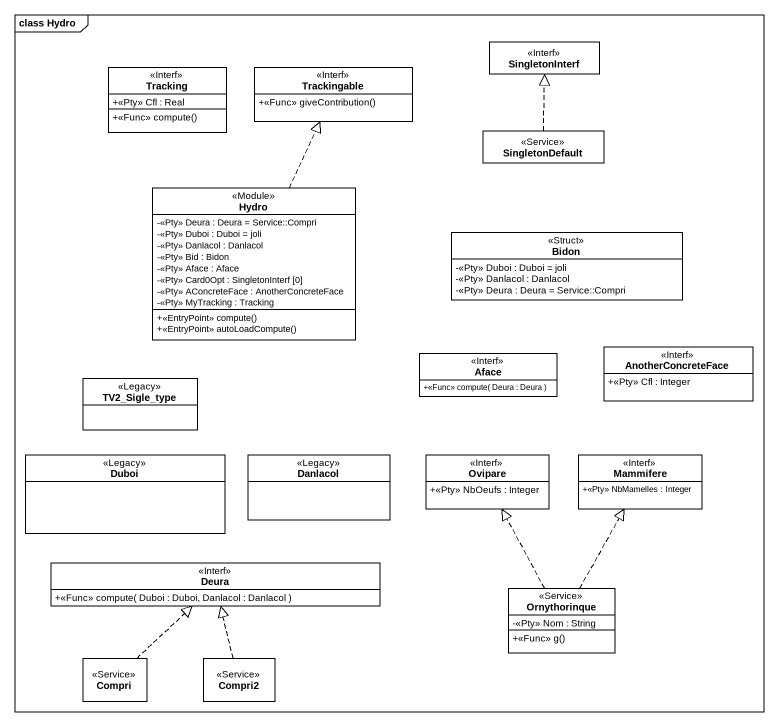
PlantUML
@startuml
mainframe class Hydro
hide circle
hide empty members
skinparam classAttributeIconSize 0
interface Tracking <<Interf>> {
  +<<Pty>> Cfl : Real
  +<<Func>> compute()
}
interface Trackingable <<Interf>> {
  +<<Func>> giveContribution()
}
interface SingletonInterf <<Interf>>
class SingletonDefault <<Service>>
class Hydro <<Module>> {
  -<<Pty>> Deura : Deura = Service::Compri
  -<<Pty>> Duboi : Duboi = joli
  -<<Pty>> Danlacol : Danlacol
  -<<Pty>> Bid : Bidon
  -<<Pty>> Aface : Aface
  -<<Pty>> Card0Opt : SingletonInterf [0]
  -<<Pty>> AConcreteFace : AnotherConcreteFace
  -<<Pty>> MyTracking : Tracking
  +<<EntryPoint>> compute()
  +<<EntryPoint>> autoLoadCompute()
}
class Bidon <<Struct>> {
  -<<Pty>> Duboi : Duboi = joli
  -<<Pty>> Danlacol : Danlacol
  -<<Pty>> Deura : Deura = Service::Compri
}
interface Aface <<Interf>> {
  +<<Func>> compute( Deura : Deura )
}
interface AnotherConcreteFace <<Interf>> {
  +<<Pty>> Cfl : Integer
}
class TV2_Sigle_type <<Legacy>>
class Duboi <<Legacy>>
class Danlacol <<Legacy>>
interface Ovipare <<Interf>> {
  +<<Pty>> NbOeufs : Integer
}
interface Mammifere <<Interf>> {
  +<<Pty>> NbMamelles : Integer
}
interface Deura <<Interf>> {
  +<<Func>> compute( Duboi : Duboi, Danlacol : Danlacol )
}
class Ornythorinque <<Service>> {
  -<<Pty>> Nom : String
  +<<Func>> g()
}
class Compri <<Service>>
class Compri2 <<Service>>
SingletonDefault .up.|> SingletonInterf
Hydro .up.|> Trackingable
Ornythorinque .up.|> Ovipare
Ornythorinque .up.|> Mammifere
Compri .up.|> Deura
Compri2 .up.|> Deura
@enduml
